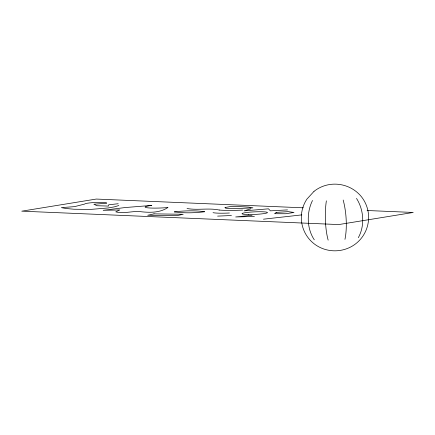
<?xml version="1.0" encoding="UTF-8"?>
<svg xmlns="http://www.w3.org/2000/svg" width="435" height="435" viewBox="0 0 435 435"><rect width="100%" height="100%" fill="white"/><g stroke="black" fill="none" stroke-linecap="round" stroke-linejoin="round"><path stroke-width="0.65" d="M118.853 205.521L114.302 206.875L108.146 207.963L90.589 209.414L74.015 209.235L65.62 208.457L61.351 207.62L74.51 206.641L84.754 204.037A11.022 1.115 -2.6 0 1 96.668 202.422A11.022 1.115 -2.6 0 1 106.673 203.232L93.884 204.232L97.048 205.728L108.494 206.081L108.641 204.803L118.211 203.721M250.854 208.833L244.013 210.888L268.466 208.822L270.407 210.844L287.513 209.904M301.836 214.885L263.447 219.186M217.62 216.119L231.436 215.521M252.088 215.26L235.683 216.962L254.415 216.44M242.61 210.11L241.452 210.159A33.234 3.36 -2.6 0 1 232.263 210.388L224.966 210.344A22.81 2.305 -2.6 0 1 219.229 210.029M303.287 207.816L96.26 199.061L21.75 211.171L338.74 224.569L413.25 212.459L367.091 210.513M219.262 210.029C208.626 207.789 197.664 210.464 187.028 208.517M229.424 213.003A16.323 1.648 -2.6 0 1 213.036 212.671M314.293 239.81A33.653 26.649 -85 0 1 312.509 200.486M328.153 240.147A33.653 9.646 89.1 0 1 326.364 200.829M343.171 200.029A33.653 11.044 85.4 0 1 344.955 239.348M356.504 198.393A33.653 27.514 79.1 0 1 358.288 237.711M174.386 211.888C184.141 213.264 194.782 212.992 204.689 211.742C194.934 210.366 184.293 210.638 174.386 211.888M225.042 207.707L225.439 208.082A8.994 0.908 -2.6 0 0 226.678 208.289L236.531 208.474A85.526 8.646 -2.6 0 0 239.951 208.441L252.942 207.848L248.684 207.082L238.152 206.549L229.849 206.663L225.346 207.468A14.257 1.441 -2.6 0 0 225.042 207.707M313.988 191.378L306.892 199.132A33.653 33.473 -14.9 0 0 308.676 238.456C322.928 255.976 350.528 254.671 363.056 235.868A33.653 33.473 -14.9 0 0 361.273 196.544C349.566 182.379 328.403 179.916 313.988 191.378M276.247 212.4L274.599 213.699L285.572 213.743L294.011 212.47L288.247 211.644L276.247 212.4M167.883 207.538C159.852 212.927 149.645 212.731 140.402 211.666C132.169 210.796 123.915 214.031 115.732 211.867L119.794 209.964L103.144 210.322L125.052 207.555L151.793 205.418A16.318 1.648 -2.6 0 0 147.264 207.772A16.318 1.648 -2.6 0 0 167.883 207.538M154.012 213.868L147.693 215.254L176.909 215.657L183.227 214.27L154.012 213.868M248.418 214.531A12.718 1.283 -2.6 0 0 267.438 212.557A12.718 1.283 -2.6 0 0 248.347 212.307A12.718 1.283 -2.6 0 0 248.418 214.531"/></g></svg>
